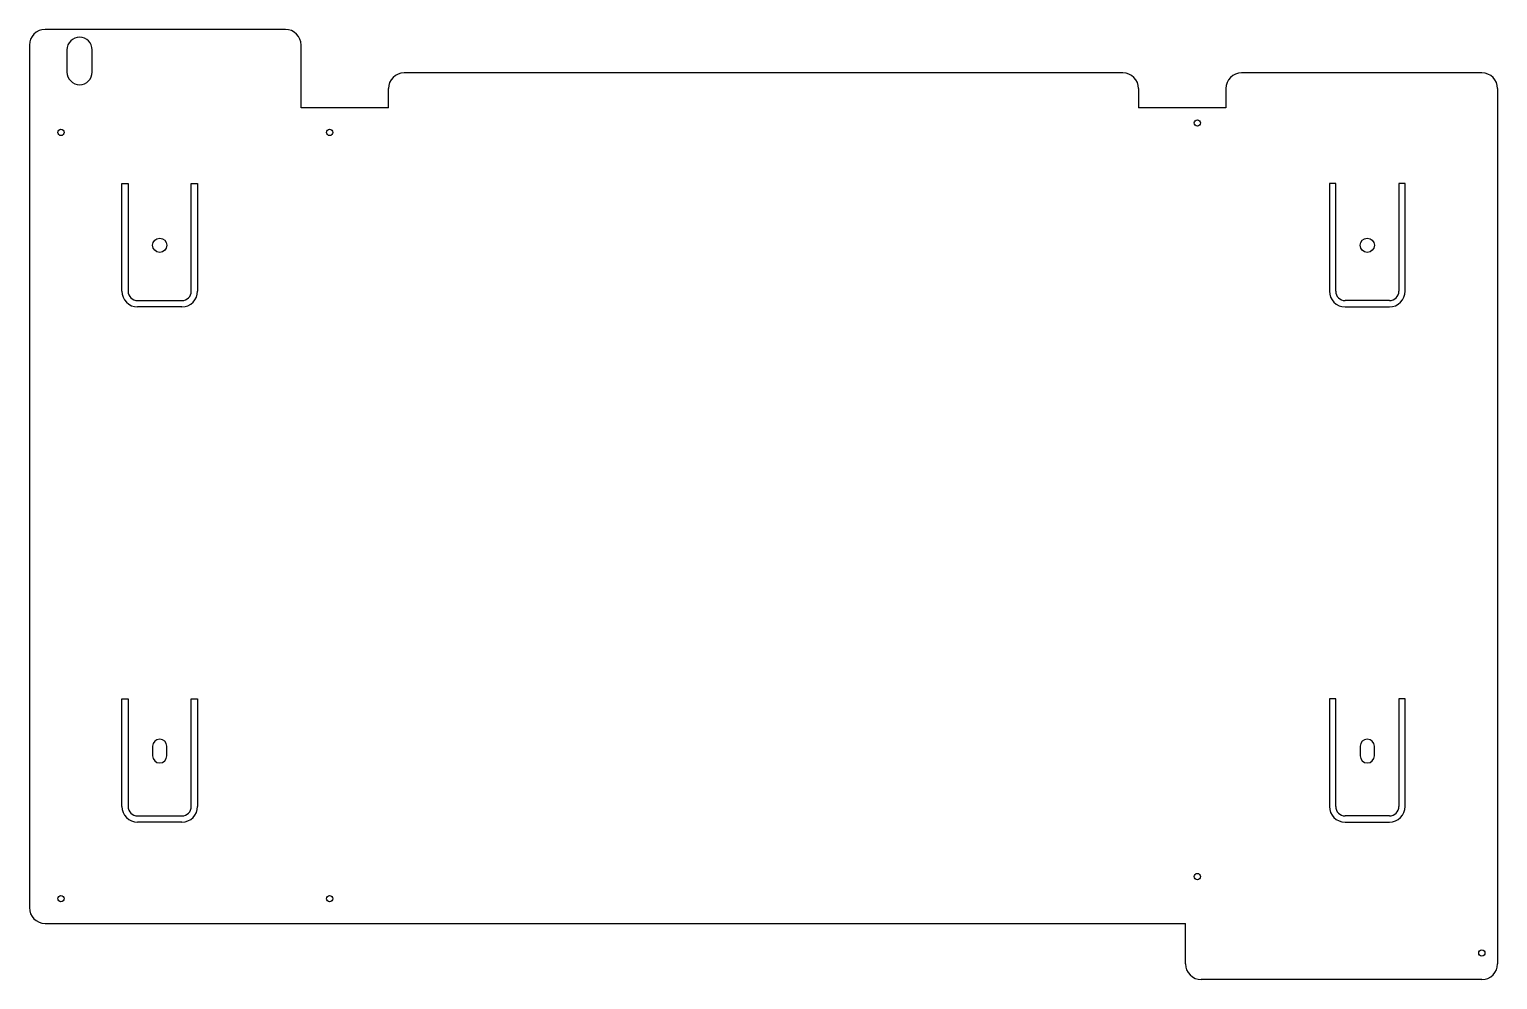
# Model space of a CAD drawing. Header units: millimetres. Extents: x 0 to 465, y 0 to 301.
import ezdxf

# ---------------------------------------------------------------- set-up
doc = ezdxf.new("R2010")
doc.units = ezdxf.units.MM

msp = doc.modelspace()

# ---------------------------------------------------------------- linework, layer by layer
at = {"color": 7, "linetype": 'Continuous', "lineweight": 25}
for p, q in [((81, 300.6), (5, 300.6)), ((0, 295.6), (0, 22.8)), ((11.9, 294.1), (11.9, 287.1)), ((19.9, 287.1), (19.9, 294.1)), ((86, 275.8), (86, 295.6)), ((346, 286.85), (118.6, 286.85)), ((459.6, 286.85), (383.6, 286.85)), ((113.6, 275.8), (113.6, 281.85)), ((351, 281.85), (351, 275.8)), ((378.6, 281.85), (378.6, 275.8)), ((464.6, 281.85), (464.6, 5)), ((113.6, 275.8), (86, 275.8)), ((378.6, 275.8), (351, 275.8)), ((29.25, 251.8), (31.25, 251.8)), ((29.25, 217.8), (29.25, 251.8)), ((31.25, 251.8), (31.25, 217.8)), ((51.25, 251.8), (53.25, 251.8)), ((51.25, 217.8), (51.25, 251.8)), ((53.25, 251.8), (53.25, 217.8)), ((413.35, 251.8), (411.35, 251.8)), ((411.35, 251.8), (411.35, 217.8)), ((413.35, 217.8), (413.35, 251.8)), ((435.35, 251.8), (433.35, 251.8)), ((433.35, 251.8), (433.35, 217.8)), ((435.35, 217.8), (435.35, 251.8)), ((34.25, 214.8), (48.25, 214.8)), ((430.35, 214.8), (416.35, 214.8)), ((48.25, 212.8), (34.25, 212.8)), ((416.35, 212.8), (430.35, 212.8)), ((29.25, 88.8), (31.25, 88.8)), ((29.25, 54.8), (29.25, 88.8)), ((31.25, 88.8), (31.25, 54.8)), ((51.25, 88.8), (53.25, 88.8)), ((51.25, 54.8), (51.25, 88.8)), ((53.25, 88.8), (53.25, 54.8)), ((413.35, 88.8), (411.35, 88.8)), ((411.35, 88.8), (411.35, 54.8)), ((413.35, 54.8), (413.35, 88.8)), ((435.35, 88.8), (433.35, 88.8)), ((433.35, 88.8), (433.35, 54.8)), ((435.35, 54.8), (435.35, 88.8)), ((39, 73.8), (39, 70.8)), ((43.5, 70.8), (43.5, 73.8)), ((421.1, 73.8), (421.1, 70.8)), ((425.6, 70.8), (425.6, 73.8)), ((34.25, 51.8), (48.25, 51.8)), ((430.35, 51.8), (416.35, 51.8)), ((48.25, 49.8), (34.25, 49.8)), ((416.35, 49.8), (430.35, 49.8)), ((5, 17.8), (365.8, 17.8)), ((365.8, 5), (365.8, 17.8)), ((459.6, 0), (370.8, 0))]:
    msp.add_line(p, q, dxfattribs=at)
for centre, radius in [((369.6, 271), 1), ((10, 268), 1), ((95, 268), 1), ((41.25, 232.3), 2.25), ((423.35, 232.3), 2.25), ((369.6, 32.6), 1), ((10, 25.6), 1), ((95, 25.6), 1), ((459.6, 8.4), 1)]:
    msp.add_circle(centre, radius, dxfattribs=at)
for centre, radius, start, end in [((5, 295.6), 5, 90, 180), ((15.9, 294.1), 4, 0, 180), ((81, 295.6), 5, 0, 90), ((15.9, 287.1), 4, 180, 0), ((118.6, 281.85), 5, 90, 180), ((346, 281.85), 5, 0, 90), ((383.6, 281.85), 5, 90, 180), ((459.6, 281.85), 5, 0, 90), ((34.25, 217.8), 5, 180, 270), ((34.25, 217.8), 3, 180, 270), ((48.25, 217.8), 5, 270, 0), ((48.25, 217.8), 3, 270, 0), ((416.35, 217.8), 5, 180, 270), ((416.35, 217.8), 3, 180, 270), ((430.35, 217.8), 5, 270, 0), ((430.35, 217.8), 3, 270, 0), ((41.25, 73.8), 2.25, 0, 180), ((423.35, 73.8), 2.25, 0, 180), ((41.25, 70.8), 2.25, 180, 0), ((423.35, 70.8), 2.25, 180, 0), ((34.25, 54.8), 5, 180, 270), ((34.25, 54.8), 3, 180, 270), ((48.25, 54.8), 5, 270, 0), ((48.25, 54.8), 3, 270, 0), ((416.35, 54.8), 5, 180, 270), ((416.35, 54.8), 3, 180, 270), ((430.35, 54.8), 5, 270, 0), ((430.35, 54.8), 3, 270, 0), ((5, 22.8), 5, 180, 270), ((370.8, 5), 5, 180, 270), ((459.6, 5), 5, 270, 0)]:
    msp.add_arc(centre, radius, start, end, dxfattribs=at)

doc.saveas('drawing.dxf')
